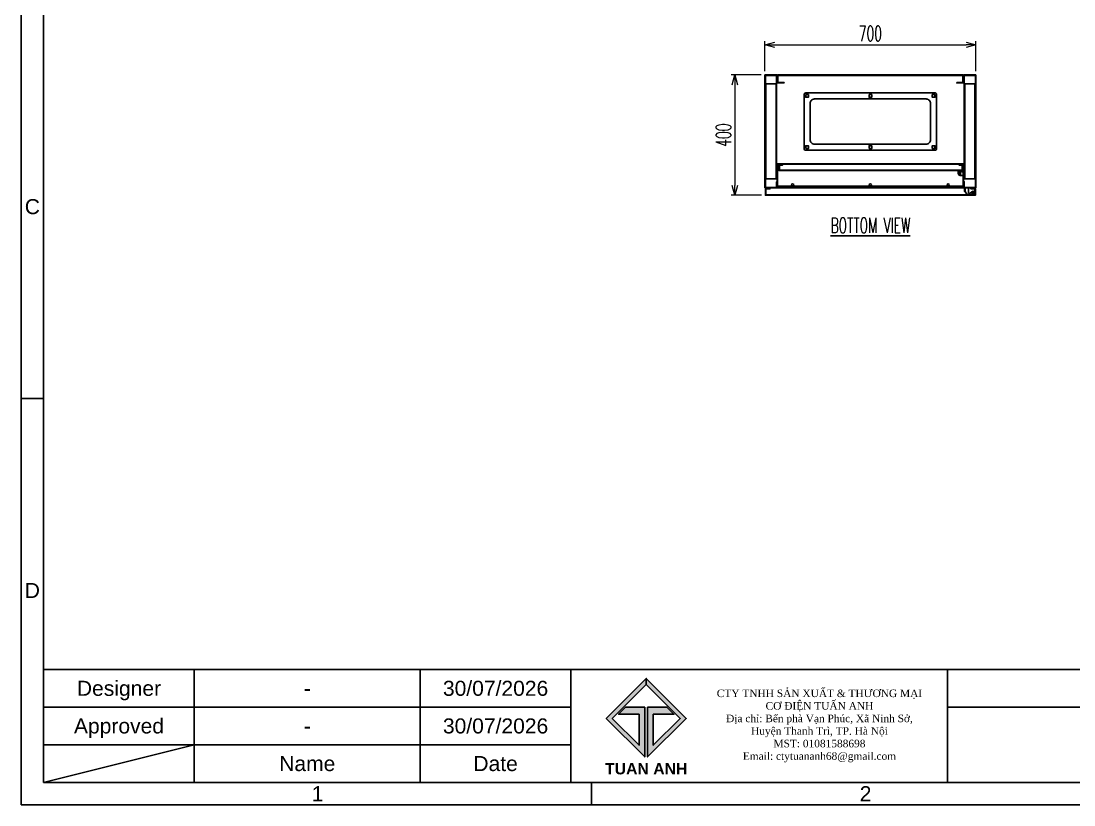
# Model space of a CAD drawing. Header units: millimetres. Extents: x 28713 to 59118, y -54378 to -19615.
# Drawn here: x 33873 to 37368, y -38891 to -36287 of the extents above; entities that cross this region are included whole.
import ezdxf
from ezdxf.enums import TextEntityAlignment as Align

# ---------------------------------------------------------------- set-up
doc = ezdxf.new("R2010")
doc.units = ezdxf.units.MM
doc.header["$LTSCALE"] = 3
doc.linetypes.add('ACAD_ISO04W100', pattern=[30, 24, -3, 0, -3])
doc.linetypes.add('HIDDEN', pattern=[9.525, 6.35, -3.175])
for name, color, linetype in [('@.TEXT', 7, 'Continuous'), ('@.VISIBLE', 7, 'Continuous'), ('centerline', 6, 'ACAD_ISO04W100'), ('dim', 7, 'Continuous'), ('EQUIPMENT', 4, 'Continuous'), ('equipments', 2, 'Continuous')]:
    doc.layers.add(name, color=color, linetype=linetype)
doc.styles.add('Ann_w01', font='romans.shx', dxfattribs={"width": 0.6, "bigfont": 'chineset.shx'})
doc.styles.add('Arial', font='arial.ttf')
doc.dimstyles.new('Dim 01_SC25', dxfattribs={"dimscale": 25, "dimtxt": 2, "dimasz": 1.3, "dimexe": 0.5, "dimexo": 0.5, "dimgap": 0.5, "dimtad": 1, "dimdec": 1, "dimzin": 12, "dimdsep": 46, "dimtxsty": 'Ann_w01', "dimblk": 'OPEN30', "dimcen": 1.5, "dimclrd": 6, "dimclre": 6, "dimclrt": 3, "dimadec": 1, "dimazin": 3, "dimtm": 1e-09, "dimtfac": 1, "dimtdec": 1, "dimtmove": 0, "dimatfit": 3, "dimldrblk": 'OPEN30', "dimfxl": 1, "dimtolj": 1, "dimlwd": 20, "dimlwe": 20, "dimarcsym": 0})

# ---------------------------------------------------------------- blocks, each defined once
blk = doc.blocks.new('A$C4dbb82d6')
at = {"layer": '@.VISIBLE'}
h = blk.add_hatch(color=30, dxfattribs=at)
h.dxf.hatch_style = 1
h.paths.add_polyline_path([(0.214, 4.973), (3.625, 1.562), (3.625, 5.973), (1.922, 5.973), (1.297, 5.348), (3.125, 5.348), (3.125, 2.593), (0.745, 4.973), (3.75, 7.978), (3.75, 8.509)])
h = blk.add_hatch(color=150, dxfattribs=at)
h.dxf.hatch_style = 1
h.paths.add_polyline_path([(6.755, 4.973), (4.375, 2.593), (4.375, 5.348), (6.203, 5.348), (5.578, 5.973), (3.875, 5.973), (3.875, 1.562), (7.286, 4.973), (3.75, 8.509), (3.75, 7.978)])
at = {"layer": '@.VISIBLE', "color": 30}
blk.add_lwpolyline([(3.625, 5.973), (3.625, 1.562), (0.214, 4.973), (3.75, 8.509), (3.75, 7.978), (0.745, 4.973), (3.125, 2.593), (3.125, 5.348), (1.297, 5.348), (1.922, 5.973)], close=True, dxfattribs=at)
at = {"layer": '@.VISIBLE', "color": 150}
blk.add_lwpolyline([(3.875, 5.973), (3.875, 1.562), (7.286, 4.973), (3.75, 8.509), (3.75, 7.978), (6.755, 4.973), (4.375, 2.593), (4.375, 5.348), (6.203, 5.348), (5.578, 5.973)], close=True, dxfattribs=at)
at = {"layer": '@.VISIBLE', "color": 30, "insert": (3.75, 0.509), "char_height": 1, "attachment_point": 5, "style": 'Ann_w01'}
blk.add_mtext_dynamic_manual_height_columns('{\\fArial|b1|i0|c0|p34;\\W1;TUAN ANH}', width=7.5, gutter_width=49.599, heights=[0], dxfattribs=at)
blk = doc.blocks.new('KHUNG BAN VE (Made by Tung)')
at = {"layer": '@.VISIBLE', "color": 8}
for p, q in [((3, 54), (0, 54)), ((23, 18), (23, 3)), ((53, 18), (53, 3)), ((73, 18), (73, 3)), ((123, 18), (123, 3)), ((3, 13), (73, 13)), ((123, 13), (294, 13)), ((3, 8), (73, 8)), ((23, 8), (3, 3)), ((75.75, 3), (75.75, 0))]:
    blk.add_line(p, q, dxfattribs=at)
for points in [[(0, 0), (297, 0), (297, 210), (0, 210)], [(3, 3), (294, 3), (294, 207), (3, 207)], [(3, 18), (294, 18), (294, 3), (3, 3)]]:
    blk.add_lwpolyline(points, close=True, dxfattribs=at)
at = {"xscale": 1.5, "yscale": 1.5, "zscale": 1.5}
blk.add_blockref('A$C4dbb82d6', (77.375, 4.041), dxfattribs=at)
at = {"layer": '@.TEXT', "color": 1, "style": 'Arial'}
for s, p in [('C', (1.5, 79.5)), ('D', (1.5, 28.5)), ('30/07/2026', (63, 15.5)), ('30/07/2026', (63, 10.5)), ('1', (39.375, 1.5)), ('2', (112.125, 1.5))]:
    blk.add_text(s, height=2, dxfattribs=at).set_placement(p, align=Align.MIDDLE_CENTER)
at = {"layer": '@.TEXT', "color": 2, "style": 'Arial'}
for s, p in [('Designer', (13, 15.5)), ('Approved', (13, 10.5)), ('Name', (38, 5.5)), ('Date', (63, 5.5))]:
    blk.add_text(s, height=2, dxfattribs=at).set_placement(p, align=Align.MIDDLE_CENTER)
at = {"layer": '@.TEXT', "color": 1, "style": 'Arial'}
for tag, height, p in [('DESIGNER_NAME', 2, (38, 15.5)), ('PROJECT_CODE', 2, (258.5, 15.5)), ('SCALE', 2, (289, 15.5)), ('APPROVED_NAME', 2, (38, 10.5)), ('CUSTOMER_NAME', 2, (258.5, 10.5)), ('PAGE', 2, (289, 10.5)), ('DRAWING_NAME', 4, (173, 8)), ('TOTAL', 2, (289, 5.5))]:
    blk.add_attdef(tag, text='', height=height, dxfattribs=at).set_placement(p, align=Align.MIDDLE_CENTER)
at = {"layer": '@.VISIBLE', "color": 30, "insert": (106, 10.5), "char_height": 1, "attachment_point": 5, "style": 'Ann_w01'}
blk.add_mtext_dynamic_manual_height_columns('{\\fTimes New Roman|b0|i0|c0|p18;\\W1;CTY TNHH SẢN XUẤT & THƯƠNG MẠI CƠ ĐIỆN TUẤN ANH\\PĐịa chỉ: Bến phà Vạn Phúc, Xã Ninh Sở, Huyện Thanh Trì, TP. Hà Nội\\PMST: 01081588698\\PEmail: ctytuananh68@gmail.com}', width=28.70976, gutter_width=99.197, heights=[0], dxfattribs=at)
blk = doc.blocks.new('_Open30')
at = {"color": 0, "linetype": 'ByBlock', "lineweight": -2}
for p, q in [((-1, 0.27), (0, 0)), ((0, 0), (-1, -0.27)), ((0, 0), (-1, 0))]:
    blk.add_line(p, q, dxfattribs=at)
blk = doc.blocks.new('*D254')
at = {"layer": 'Defpoints', "color": 0, "transparency": 16777216}
for p in [(37042.4, -36366.3), (36342.4, -36466.3), (37042.4, -36466.3)]:
    blk.add_point(p, dxfattribs=at)
at = {"layer": 'dim', "color": 6, "lineweight": 20, "transparency": 16777216}
for p, q in [((36342.4, -36453.8), (36342.4, -36353.8)), ((36374.9, -36366.3), (37009.9, -36366.3)), ((37042.4, -36453.8), (37042.4, -36353.8))]:
    blk.add_line(p, q, dxfattribs=at)
at = {"layer": 'dim', "color": 6, "lineweight": 20, "transparency": 16777216, "xscale": 32.5, "yscale": 32.5, "zscale": 32.5, "rotation": 180}
blk.add_blockref('_Open30', (36342.4, -36366.3), dxfattribs=at)
at = {"layer": 'dim', "color": 6, "lineweight": 20, "transparency": 16777216, "xscale": 32.5, "yscale": 32.5, "zscale": 32.5}
blk.add_blockref('_Open30', (37042.4, -36366.3), dxfattribs=at)
at = {"layer": 'dim', "color": 3, "transparency": 16777216, "insert": (36692.4, -36328.8), "char_height": 50, "attachment_point": 5, "style": 'Ann_w01'}
blk.add_mtext('\\A1;700', dxfattribs=at)
blk = doc.blocks.new('*D256')
at = {"layer": 'Defpoints', "color": 0, "transparency": 16777216}
for p in [(36342.4, -36466.3), (36242.4, -36866.3), (36343.9, -36866.3)]:
    blk.add_point(p, dxfattribs=at)
at = {"layer": 'dim', "color": 6, "lineweight": 20, "transparency": 16777216}
for p, q in [((36329.9, -36466.3), (36229.9, -36466.3)), ((36242.4, -36498.8), (36242.4, -36833.8)), ((36331.4, -36866.3), (36229.9, -36866.3))]:
    blk.add_line(p, q, dxfattribs=at)
at = {"layer": 'dim', "color": 6, "lineweight": 20, "transparency": 16777216, "xscale": 32.5, "yscale": 32.5, "zscale": 32.5}
for p, rotation in [((36242.4, -36466.3), 90), ((36242.4, -36866.3), 270)]:
    blk.add_blockref('_Open30', p, dxfattribs=dict(at, rotation=rotation))
at = {"layer": 'dim', "color": 3, "transparency": 16777216, "insert": (36204.9, -36666.3), "char_height": 50, "attachment_point": 5, "rotation": 90, "style": 'Ann_w01'}
blk.add_mtext('\\A1;400', dxfattribs=at)

msp = doc.modelspace()

# ---------------------------------------------------------------- linework, layer by layer
at = {"color": 1}
for p, q in [((36345.42, -36496.3), (36345.42, -36811.3)), ((36379.42, -36496.3), (36379.42, -36811.3)), ((37005.42, -36496.3), (37005.42, -36811.3)), ((37039.42, -36496.3), (37039.42, -36811.3))]:
    msp.add_line(p, q, dxfattribs=at)
at = {"color": 6}
for p, q in [((36402.92, -36761.3), (36981.92, -36761.3)), ((36402.92, -36762.8), (36981.92, -36762.8)), ((36986.92, -36794.3), (36992.92, -36794.3)), ((36989.92, -36797.3), (36989.92, -36791.3)), ((37000.42, -36836.3), (36384.42, -36836.3))]:
    msp.add_line(p, q, dxfattribs=at)
at = {"color": 1, "linetype": 'Continuous'}
for p, q in [((36989.92, -36785.3), (36989.92, -36783.3)), ((37001.06, -36794.3), (36998.56, -36794.3))]:
    msp.add_line(p, q, dxfattribs=at)
at = {"linetype": 'HIDDEN'}
msp.add_line((36382.42, -36839.8), (37002.42, -36839.8), dxfattribs=at)
msp.add_line((36382.42, -36841.3), (37002.42, -36841.3))
for points in [[(36405.92, -36491.3), (36382.42, -36491.3), (36382.42, -36466.3), (36342.42, -36466.3), (36342.42, -36841.3), (36382.42, -36841.3), (36382.42, -36821.3), (36380.92, -36821.3), (36380.92, -36839.8), (36343.92, -36839.8), (36343.92, -36467.8), (36380.92, -36467.8), (36380.92, -36492.8), (36405.92, -36492.8)], [(36978.92, -36491.3), (37002.42, -36491.3), (37002.42, -36466.3), (37042.42, -36466.3), (37042.42, -36841.3), (37002.42, -36841.3), (37002.42, -36821.3), (37003.92, -36821.3), (37003.92, -36839.8), (37040.92, -36839.8), (37040.92, -36467.8), (37003.92, -36467.8), (37003.92, -36492.8), (36978.92, -36492.8)], [(36477.92, -36531.8), (36486.92, -36531.8), (36486.92, -36540.8), (36477.92, -36540.8)], [(36687.92, -36531.8), (36696.92, -36531.8), (36696.92, -36540.8), (36687.92, -36540.8)], [(36897.92, -36531.8), (36906.92, -36531.8), (36906.92, -36540.8), (36897.92, -36540.8)], [(36477.92, -36710.8), (36486.92, -36710.8), (36486.92, -36701.8), (36477.92, -36701.8)], [(36687.92, -36710.8), (36696.92, -36710.8), (36696.92, -36701.8), (36687.92, -36701.8)], [(36897.92, -36710.8), (36906.92, -36710.8), (36906.92, -36701.8), (36897.92, -36701.8)]]:
    msp.add_lwpolyline(points, close=True)
at = {"color": 4}
for points in [[(36385.42, -36489.3), (36385.42, -36467.8), (36999.42, -36467.8), (36999.42, -36489.3), (37000.92, -36489.3), (37000.92, -36466.3), (36383.92, -36466.3), (36383.92, -36489.3)], [(36390.42, -36782.8), (36390.42, -36765.8), (36400.92, -36765.8), (36400.92, -36764.3), (36388.92, -36764.3), (36388.92, -36784.3), (36998.92, -36784.3), (36998.92, -36764.3), (36986.92, -36764.3), (36986.92, -36765.8), (36997.42, -36765.8), (36997.42, -36782.8)], [(36345.42, -36864.8), (36345.42, -36844.8), (36358.92, -36844.8), (36358.92, -36843.3), (36343.92, -36843.3), (36343.92, -36866.3), (37040.92, -36866.3), (37040.92, -36843.3), (37025.92, -36843.3), (37025.92, -36844.8), (37039.42, -36844.8), (37039.42, -36864.8)]]:
    msp.add_lwpolyline(points, close=True, dxfattribs=at)
at = {"color": 1}
for points in [[(36343.92, -36811.3), (36380.92, -36811.3), (36380.92, -36496.3), (36343.92, -36496.3)], [(37040.92, -36811.3), (37003.92, -36811.3), (37003.92, -36496.3), (37040.92, -36496.3)]]:
    msp.add_lwpolyline(points, close=True, dxfattribs=at)
for points in [[(36477.42, -36716.3), (36907.42, -36716.3, 0.4142136), (36912.42, -36711.3), (36912.42, -36531.3, 0.4142136), (36907.42, -36526.3), (36477.42, -36526.3, 0.4142136), (36472.42, -36531.3), (36472.42, -36711.3, 0.4142136)], [(36507.42, -36696.3), (36877.42, -36696.3, 0.4142136), (36892.42, -36681.3), (36892.42, -36561.3, 0.4142136), (36877.42, -36546.3), (36507.42, -36546.3, 0.4142136), (36492.42, -36561.3), (36492.42, -36681.3, 0.4142136)]]:
    msp.add_lwpolyline(points, format="xyb", close=True)
at = {"color": 6}
for points in [[(36402.92, -36761.3), (36382.92, -36761.3), (36382.92, -36836.3), (36384.42, -36836.3), (36384.42, -36762.8), (36402.92, -36762.8)], [(36981.92, -36761.3), (37001.92, -36761.3), (37001.92, -36836.3), (37000.42, -36836.3), (37000.42, -36762.8), (36981.92, -36762.8)]]:
    msp.add_lwpolyline(points, close=True, dxfattribs=at)
at = {"color": 8}
msp.add_circle((36989.92, -36794.3), 2.5, dxfattribs=at)
at = {"color": 6}
for centre in [(36434.42, -36831.3), (36692.42, -36831.3), (36950.42, -36831.3)]:
    msp.add_circle(centre, 3.5, dxfattribs=at)
at = {"layer": 'centerline'}
for p, q in [((37012.42, -36840.3), (37012.42, -36842.3)), ((37028.92, -36858.8), (37036.92, -36858.8)), ((37032.92, -36854.8), (37032.92, -36862.8))]:
    msp.add_line(p, q, dxfattribs=at)
at = {"layer": 'EQUIPMENT'}
for points in [[(37006.72, -36841.3), (37006.72, -36853, 0.1316525), (37006.86, -36853.5), (37006.72, -36853.27), (37004.72, -36853.27), (37004.72, -36841.3), (37017.72, -36841.3), (37017.72, -36858.8, 0.4142136), (37019.72, -36860.8), (37022.44, -36860.8)], [(37022.85, -36861.8), (37022.44, -36860.8), (37028.68, -36854.56, -1.4966058), (37032.92, -36864.8), (37013.38, -36864.8), (37012.22, -36864.8), (37012.22, -36862.8), (37012.23, -36862.8)]]:
    msp.add_lwpolyline(points, format="xyb", dxfattribs=at)
msp.add_lwpolyline([(37006.86, -36853.5), (37013.38, -36864.8), (37013.96, -36863.8)], dxfattribs=at)
msp.add_circle((37032.92, -36858.8), 3.5, dxfattribs=at)
at = {"layer": 'equipments'}
for p, q in [((36983.92, -36784.3), (36995.92, -36784.3)), ((36983.92, -36794.3), (36983.92, -36784.3)), ((37000.42, -36788.3), (36989.92, -36788.3)), ((36995.92, -36788.3), (36995.92, -36784.3)), ((37000.42, -36788.3), (37000.42, -36800.3)), ((37000.42, -36800.3), (36989.92, -36800.3))]:
    msp.add_line(p, q, dxfattribs=at)
msp.add_arc((36989.92, -36794.3), 6, 90, 270, dxfattribs=at)

# ---------------------------------------------------------------- block references
at = {"layer": '@.VISIBLE'}
ref = msp.add_blockref('KHUNG BAN VE (Made by Tung)', (33873.47, -38891.41), dxfattribs=dict(at, xscale=25, yscale=25, zscale=25))
ref.add_attrib('APPROVED_NAME', '-', dxfattribs={"layer": '@.TEXT', "color": 1, "height": 50, "style": 'Arial'}).set_placement((34823.47, -38628.91), align=Align.MIDDLE_CENTER)
ref.add_attrib('DESIGNER_NAME', '-', dxfattribs={"layer": '@.TEXT', "color": 1, "height": 50, "style": 'Arial'}).set_placement((34823.47, -38503.91), align=Align.MIDDLE_CENTER)

# ---------------------------------------------------------------- texts
at = {"layer": 'dim', "color": 2, "insert": (36692.42, -36966.3), "char_height": 50, "attachment_point": 5, "style": 'Ann_w01'}
msp.add_mtext('\\A1;{\\LBOTTOM VIEW}', dxfattribs=at)

# ---------------------------------------------------------------- dimensions: what is measured, and where the dimension line sits
at = {"layer": 'dim'}
dim = msp.add_linear_dim(base=(37042.42, -36366.3), p1=(36342.42, -36466.3), p2=(37042.42, -36466.3), dimstyle='Dim 01_SC25', dxfattribs=at)
dim.commit()
dim.dimension.update_dxf_attribs({"geometry": '*D254', "text_midpoint": (36692.42, -36328.8)})
dim = msp.add_linear_dim(base=(36242.42, -36866.3), p1=(36342.42, -36466.3), p2=(36343.92, -36866.3), angle=90, dimstyle='Dim 01_SC25', dxfattribs=at)
dim.commit()
dim.dimension.update_dxf_attribs({"geometry": '*D256', "text_midpoint": (36204.92, -36666.3)})

doc.saveas('drawing.dxf')
